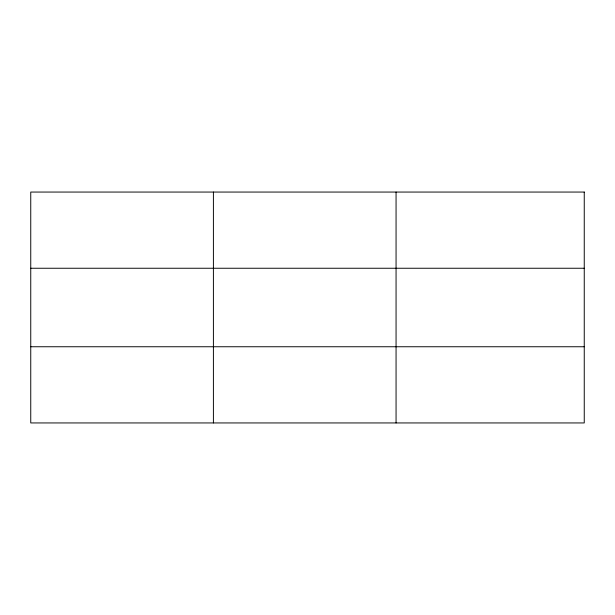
<?xml version="1.0" encoding="UTF-8"?>
<svg xmlns="http://www.w3.org/2000/svg" width="615" height="615" viewBox="0 0 615 615"><rect width="100%" height="100%" fill="white"/><g stroke="black" fill="none" stroke-linecap="round" stroke-linejoin="round"><path stroke-width="0.92" d="M213.405 422.943L213.405 192.057M396.06 422.943L396.06 192.057M30.75 268.248L584.25 268.248M30.75 346.752L584.25 346.752M584.25 192.057L584.25 422.943L30.75 422.943L30.75 192.057L584.25 192.057"/></g></svg>
